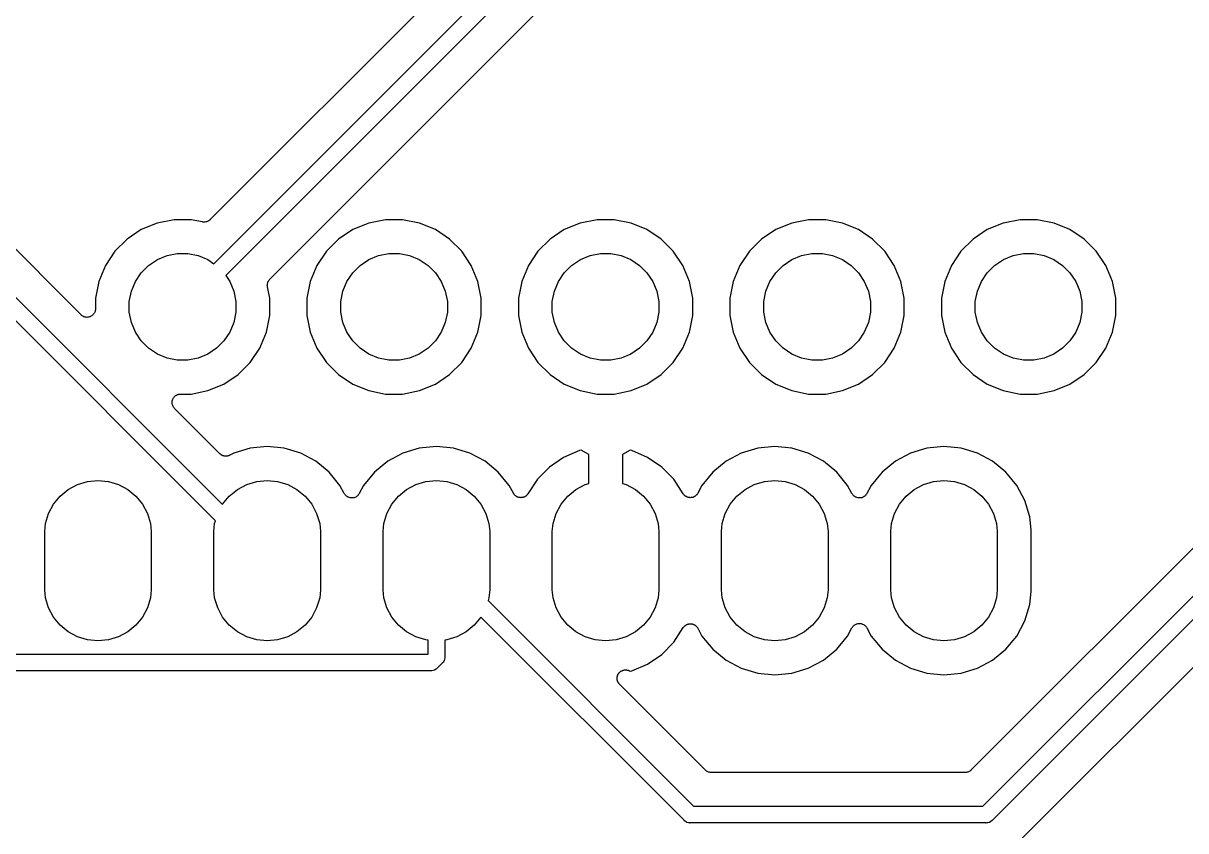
# Model space of a CAD drawing. Extents: x 20 to 116, y -135 to -20.
# Drawn here: x 81.12 to 98.57, y -103.94 to -91.82 of the extents above; entities that cross this region are included whole.
import ezdxf

# ---------------------------------------------------------------- set-up
doc = ezdxf.new("R2010")
doc.units = 0
doc.layers.add('BLACK', color=7, linetype='CONTINUOUS')

msp = doc.modelspace()

# ---------------------------------------------------------------- linework, layer by layer
at = {"layer": 'BLACK', "linetype": 'Continuous'}
for p, q in [((89.1948, -89.505), (83.9287, -94.7711)), ((83.9858, -95.4324), (89.74, -89.6782)), ((89.9491, -89.8227), (84.1626, -95.6092)), ((84.8239, -95.6663), (90.2862, -90.204)), ((106.34, -92.045), (95.355, -103.03)), ((95.5282, -103.575), (106.885, -92.2182)), ((107.094, -92.3627), (95.6727, -103.784)), ((81.9902, -96.2), (79.544, -93.7538)), ((79.1627, -94.091), (84.1161, -99.0443)), ((84.0093, -99.2911), (79.0182, -94.3)), ((82.8954, -94.9209), (82.6812, -95.064)), ((83.1335, -94.8223), (82.8954, -94.9209)), ((83.3862, -94.772), (83.1335, -94.8223)), ((83.6438, -94.772), (83.3862, -94.772)), ((83.8141, -94.8059), (83.6438, -94.772)), ((83.8259, -94.807), (83.8141, -94.8059)), ((83.8376, -94.8083), (83.8259, -94.807)), ((83.8382, -94.8083), (83.8376, -94.8083)), ((83.8388, -94.8083), (83.8382, -94.8083)), ((83.8505, -94.8072), (83.8388, -94.8083)), ((83.8622, -94.8061), (83.8505, -94.8072)), ((83.8628, -94.806), (83.8622, -94.8061)), ((83.8634, -94.8059), (83.8628, -94.806)), ((83.8747, -94.8025), (83.8634, -94.8059)), ((83.886, -94.7992), (83.8747, -94.8025)), ((83.8866, -94.7989), (83.886, -94.7992)), ((83.8872, -94.7988), (83.8866, -94.7989)), ((83.8976, -94.7932), (83.8872, -94.7988)), ((83.9081, -94.7878), (83.8976, -94.7932)), ((83.9085, -94.7874), (83.9081, -94.7878)), ((83.9091, -94.7872), (83.9085, -94.7874)), ((83.9182, -94.7797), (83.9091, -94.7872)), ((83.9274, -94.7724), (83.9182, -94.7797)), ((83.9283, -94.7715), (83.9274, -94.7724)), ((83.9287, -94.7711), (83.9283, -94.7715)), ((83.9283, -94.7715), (83.9283, -94.7715)), ((83.9283, -94.7715), (83.9283, -94.7715)), ((86.0704, -94.9209), (85.8562, -95.064)), ((86.3085, -94.8223), (86.0704, -94.9209)), ((86.5612, -94.772), (86.3085, -94.8223)), ((86.8188, -94.772), (86.5612, -94.772)), ((87.0715, -94.8223), (86.8188, -94.772)), ((87.3096, -94.9209), (87.0715, -94.8223)), ((87.5238, -95.064), (87.3096, -94.9209)), ((89.2454, -94.9209), (89.0312, -95.064)), ((89.4835, -94.8223), (89.2454, -94.9209)), ((89.7362, -94.772), (89.4835, -94.8223)), ((89.9938, -94.772), (89.7362, -94.772)), ((90.2465, -94.8223), (89.9938, -94.772)), ((90.4846, -94.9209), (90.2465, -94.8223)), ((90.6988, -95.064), (90.4846, -94.9209)), ((92.4204, -94.9209), (92.2062, -95.064)), ((92.6585, -94.8223), (92.4204, -94.9209)), ((92.9112, -94.772), (92.6585, -94.8223)), ((93.1688, -94.772), (92.9112, -94.772)), ((93.4215, -94.8223), (93.1688, -94.772)), ((93.6596, -94.9209), (93.4215, -94.8223)), ((93.8738, -95.064), (93.6596, -94.9209)), ((95.5954, -94.9209), (95.3812, -95.064)), ((95.8335, -94.8223), (95.5954, -94.9209)), ((96.0862, -94.772), (95.8335, -94.8223)), ((96.3438, -94.772), (96.0862, -94.772)), ((96.5965, -94.8223), (96.3438, -94.772)), ((96.8346, -94.9209), (96.5965, -94.8223)), ((97.0488, -95.064), (96.8346, -94.9209)), ((82.6812, -95.064), (82.499, -95.2462)), ((85.8562, -95.064), (85.674, -95.2462)), ((87.706, -95.2462), (87.5238, -95.064)), ((89.0312, -95.064), (88.849, -95.2462)), ((90.881, -95.2462), (90.6988, -95.064)), ((92.2062, -95.064), (92.024, -95.2462)), ((94.056, -95.2462), (93.8738, -95.064)), ((95.3812, -95.064), (95.199, -95.2462)), ((97.231, -95.2462), (97.0488, -95.064)), ((82.499, -95.2462), (82.3559, -95.4604)), ((83.2816, -95.3107), (83.4362, -95.28)), ((83.4362, -95.28), (83.5938, -95.28)), ((83.5938, -95.28), (83.7484, -95.3107)), ((85.674, -95.2462), (85.5309, -95.4604)), ((86.4566, -95.3107), (86.6112, -95.28)), ((86.6112, -95.28), (86.7688, -95.28)), ((86.7688, -95.28), (86.9234, -95.3107)), ((87.8491, -95.4604), (87.706, -95.2462)), ((88.849, -95.2462), (88.7059, -95.4604)), ((89.6316, -95.3107), (89.7862, -95.28)), ((89.7862, -95.28), (89.9438, -95.28)), ((89.9438, -95.28), (90.0984, -95.3107)), ((91.0241, -95.4604), (90.881, -95.2462)), ((92.024, -95.2462), (91.8809, -95.4604)), ((92.8066, -95.3107), (92.9612, -95.28)), ((92.9612, -95.28), (93.1188, -95.28)), ((93.1188, -95.28), (93.2734, -95.3107)), ((94.1991, -95.4604), (94.056, -95.2462)), ((95.199, -95.2462), (95.0559, -95.4604)), ((95.9816, -95.3107), (96.1362, -95.28)), ((96.1362, -95.28), (96.2938, -95.28)), ((96.2938, -95.28), (96.4484, -95.3107)), ((97.3741, -95.4604), (97.231, -95.2462)), ((83.005, -95.4586), (83.1361, -95.371)), ((83.1361, -95.371), (83.2816, -95.3107)), ((83.7484, -95.3107), (83.8939, -95.371)), ((83.8939, -95.371), (83.9858, -95.4324)), ((86.18, -95.4586), (86.3111, -95.371)), ((86.3111, -95.371), (86.4566, -95.3107)), ((86.9234, -95.3107), (87.0689, -95.371)), ((87.0689, -95.371), (87.2, -95.4586)), ((89.355, -95.4586), (89.4861, -95.371)), ((89.4861, -95.371), (89.6316, -95.3107)), ((90.0984, -95.3107), (90.2439, -95.371)), ((90.2439, -95.371), (90.375, -95.4586)), ((92.53, -95.4586), (92.6611, -95.371)), ((92.6611, -95.371), (92.8066, -95.3107)), ((93.2734, -95.3107), (93.4189, -95.371)), ((93.4189, -95.371), (93.55, -95.4586)), ((95.705, -95.4586), (95.8361, -95.371)), ((95.8361, -95.371), (95.9816, -95.3107)), ((96.4484, -95.3107), (96.5939, -95.371)), ((96.5939, -95.371), (96.725, -95.4586)), ((82.3559, -95.4604), (82.2573, -95.6985)), ((82.806, -95.7011), (82.8936, -95.57)), ((82.8936, -95.57), (83.005, -95.4586)), ((84.1626, -95.6092), (84.224, -95.7011)), ((85.5309, -95.4604), (85.4323, -95.6985)), ((85.981, -95.7011), (86.0686, -95.57)), ((86.0686, -95.57), (86.18, -95.4586)), ((87.2, -95.4586), (87.3114, -95.57)), ((87.3114, -95.57), (87.399, -95.7011)), ((87.9477, -95.6985), (87.8491, -95.4604)), ((88.7059, -95.4604), (88.6073, -95.6985)), ((89.156, -95.7011), (89.2436, -95.57)), ((89.2436, -95.57), (89.355, -95.4586)), ((90.375, -95.4586), (90.4864, -95.57)), ((90.4864, -95.57), (90.574, -95.7011)), ((91.1227, -95.6985), (91.0241, -95.4604)), ((91.8809, -95.4604), (91.7823, -95.6985)), ((92.331, -95.7011), (92.4186, -95.57)), ((92.4186, -95.57), (92.53, -95.4586)), ((93.55, -95.4586), (93.6614, -95.57)), ((93.6614, -95.57), (93.749, -95.7011)), ((94.2977, -95.6985), (94.1991, -95.4604)), ((95.0559, -95.4604), (94.9573, -95.6985)), ((95.506, -95.7011), (95.5936, -95.57)), ((95.5936, -95.57), (95.705, -95.4586)), ((96.725, -95.4586), (96.8364, -95.57)), ((96.8364, -95.57), (96.924, -95.7011)), ((97.4727, -95.6985), (97.3741, -95.4604)), ((82.2573, -95.6985), (82.207, -95.9512)), ((82.7457, -95.8466), (82.806, -95.7011)), ((84.224, -95.7011), (84.2843, -95.8466)), ((84.7867, -95.7545), (84.788, -95.7427)), ((84.7868, -95.7551), (84.7867, -95.7545)), ((84.7867, -95.7557), (84.7868, -95.7551)), ((84.7878, -95.7673), (84.7867, -95.7557)), ((84.7888, -95.7791), (84.7878, -95.7673)), ((84.788, -95.7427), (84.7892, -95.731)), ((84.789, -95.7803), (84.7888, -95.7791)), ((84.789, -95.7804), (84.789, -95.7803)), ((84.789, -95.7803), (84.789, -95.7803)), ((84.7891, -95.7809), (84.789, -95.7804)), ((84.823, -95.9512), (84.7891, -95.7809)), ((84.7892, -95.731), (84.7894, -95.7304)), ((84.7894, -95.7298), (84.793, -95.7186)), ((84.7894, -95.7304), (84.7894, -95.7298)), ((84.793, -95.7186), (84.7964, -95.7073)), ((84.7964, -95.7073), (84.7967, -95.7068)), ((84.7967, -95.7068), (84.7969, -95.7062)), ((84.7969, -95.7062), (84.8026, -95.6958)), ((84.8026, -95.6958), (84.8082, -95.6855)), ((84.8082, -95.6855), (84.8085, -95.685)), ((84.8085, -95.685), (84.8088, -95.6845)), ((84.8088, -95.6845), (84.8164, -95.6754)), ((84.8164, -95.6754), (84.8239, -95.6663)), ((85.4323, -95.6985), (85.382, -95.9512)), ((85.9207, -95.8466), (85.981, -95.7011)), ((87.399, -95.7011), (87.4593, -95.8466)), ((87.998, -95.9512), (87.9477, -95.6985)), ((88.6073, -95.6985), (88.557, -95.9512)), ((89.0957, -95.8466), (89.156, -95.7011)), ((90.574, -95.7011), (90.6343, -95.8466)), ((91.173, -95.9512), (91.1227, -95.6985)), ((91.7823, -95.6985), (91.732, -95.9512)), ((92.2707, -95.8466), (92.331, -95.7011)), ((93.749, -95.7011), (93.8093, -95.8466)), ((94.348, -95.9512), (94.2977, -95.6985)), ((94.9573, -95.6985), (94.907, -95.9512)), ((95.4457, -95.8466), (95.506, -95.7011)), ((96.924, -95.7011), (96.9843, -95.8466)), ((97.523, -95.9512), (97.4727, -95.6985)), ((82.207, -95.9512), (82.207, -96.1102)), ((82.715, -96.0012), (82.7457, -95.8466)), ((84.2843, -95.8466), (84.315, -96.0012)), ((84.823, -96.2088), (84.823, -95.9512)), ((85.382, -95.9512), (85.382, -96.2088)), ((85.89, -96.0012), (85.9207, -95.8466)), ((87.4593, -95.8466), (87.49, -96.0012)), ((87.998, -96.2088), (87.998, -95.9512)), ((88.557, -95.9512), (88.557, -96.2088)), ((89.065, -96.0012), (89.0957, -95.8466)), ((90.6343, -95.8466), (90.665, -96.0012)), ((91.173, -96.2088), (91.173, -95.9512)), ((91.732, -95.9512), (91.732, -96.2088)), ((92.24, -96.0012), (92.2707, -95.8466)), ((93.8093, -95.8466), (93.84, -96.0012)), ((94.348, -96.2088), (94.348, -95.9512)), ((94.907, -95.9512), (94.907, -96.2088)), ((95.415, -96.0012), (95.4457, -95.8466)), ((96.9843, -95.8466), (97.015, -96.0012)), ((97.523, -96.2088), (97.523, -95.9512)), ((82.2006, -96.148), (82.1969, -96.1598)), ((82.2042, -96.1366), (82.2006, -96.148)), ((82.2043, -96.1364), (82.2042, -96.1366)), ((82.2056, -96.124), (82.2043, -96.1362)), ((82.2043, -96.1362), (82.2043, -96.1364)), ((82.207, -96.112), (82.2056, -96.124)), ((82.207, -96.1102), (82.207, -96.1115)), ((82.207, -96.1115), (82.207, -96.1115)), ((82.207, -96.1115), (82.207, -96.1115)), ((82.207, -96.1115), (82.207, -96.112)), ((82.715, -96.1588), (82.715, -96.0012)), ((84.315, -96.0012), (84.315, -96.1588)), ((85.89, -96.1588), (85.89, -96.0012)), ((87.49, -96.0012), (87.49, -96.1588)), ((89.065, -96.1588), (89.065, -96.0012)), ((90.665, -96.0012), (90.665, -96.1588)), ((92.24, -96.1588), (92.24, -96.0012)), ((93.84, -96.0012), (93.84, -96.1588)), ((95.415, -96.1588), (95.415, -96.0012)), ((97.015, -96.0012), (97.015, -96.1588)), ((81.9996, -96.2077), (81.9902, -96.2)), ((82.009, -96.2155), (81.9996, -96.2077)), ((82.0092, -96.2156), (82.009, -96.2155)), ((82.0094, -96.2157), (82.0092, -96.2156)), ((82.02, -96.2214), (82.0094, -96.2157)), ((82.0308, -96.2273), (82.02, -96.2214)), ((82.031, -96.2273), (82.0308, -96.2273)), ((82.0312, -96.2274), (82.031, -96.2273)), ((82.0429, -96.231), (82.0312, -96.2274)), ((82.0545, -96.2346), (82.0429, -96.231)), ((82.0547, -96.2346), (82.0545, -96.2346)), ((82.0549, -96.2347), (82.0547, -96.2346)), ((82.0672, -96.2359), (82.0549, -96.2347)), ((82.0791, -96.2372), (82.0672, -96.2359)), ((82.0793, -96.2372), (82.0791, -96.2372)), ((82.0796, -96.2372), (82.0793, -96.2372)), ((82.0919, -96.236), (82.0796, -96.2372)), ((82.1038, -96.2349), (82.0919, -96.236)), ((82.104, -96.2349), (82.1038, -96.2349)), ((82.1042, -96.2349), (82.104, -96.2349)), ((82.1162, -96.2313), (82.1042, -96.2349)), ((82.1276, -96.228), (82.1162, -96.2313)), ((82.1278, -96.2279), (82.1276, -96.228)), ((82.128, -96.2278), (82.1278, -96.2279)), ((82.1389, -96.222), (82.128, -96.2278)), ((82.1495, -96.2165), (82.1389, -96.222)), ((82.1497, -96.2163), (82.1495, -96.2165)), ((82.1499, -96.2162), (82.1497, -96.2163)), ((82.1595, -96.2085), (82.1499, -96.2162)), ((82.1689, -96.2009), (82.1595, -96.2085)), ((82.169, -96.2008), (82.1689, -96.2009)), ((82.1692, -96.2006), (82.169, -96.2008)), ((82.1771, -96.1911), (82.1692, -96.2006)), ((82.1848, -96.182), (82.1771, -96.1911)), ((82.1849, -96.1818), (82.1848, -96.182)), ((82.185, -96.1816), (82.1849, -96.1818)), ((82.1909, -96.1709), (82.185, -96.1816)), ((82.1967, -96.1602), (82.1909, -96.1709)), ((82.1968, -96.16), (82.1967, -96.1602)), ((82.1969, -96.1598), (82.1968, -96.16)), ((82.7457, -96.3134), (82.715, -96.1588)), ((82.806, -96.4589), (82.7457, -96.3134)), ((84.2843, -96.3134), (84.224, -96.4589)), ((84.315, -96.1588), (84.2843, -96.3134)), ((84.7727, -96.4615), (84.823, -96.2088)), ((85.382, -96.2088), (85.4323, -96.4615)), ((85.9207, -96.3134), (85.89, -96.1588)), ((85.981, -96.4589), (85.9207, -96.3134)), ((87.4593, -96.3134), (87.399, -96.4589)), ((87.49, -96.1588), (87.4593, -96.3134)), ((87.9477, -96.4615), (87.998, -96.2088)), ((88.557, -96.2088), (88.6073, -96.4615)), ((89.0957, -96.3134), (89.065, -96.1588)), ((89.156, -96.4589), (89.0957, -96.3134)), ((90.6343, -96.3134), (90.574, -96.4589)), ((90.665, -96.1588), (90.6343, -96.3134)), ((91.1227, -96.4615), (91.173, -96.2088)), ((91.732, -96.2088), (91.7823, -96.4615)), ((92.2707, -96.3134), (92.24, -96.1588)), ((92.331, -96.4589), (92.2707, -96.3134)), ((93.8093, -96.3134), (93.749, -96.4589)), ((93.84, -96.1588), (93.8093, -96.3134)), ((94.2977, -96.4615), (94.348, -96.2088)), ((94.907, -96.2088), (94.9573, -96.4615)), ((95.4457, -96.3134), (95.415, -96.1588)), ((95.506, -96.4589), (95.4457, -96.3134)), ((96.9843, -96.3134), (96.924, -96.4589)), ((97.015, -96.1588), (96.9843, -96.3134)), ((97.4727, -96.4615), (97.523, -96.2088)), ((82.8936, -96.59), (82.806, -96.4589)), ((84.224, -96.4589), (84.1364, -96.59)), ((84.6741, -96.6996), (84.7727, -96.4615)), ((85.4323, -96.4615), (85.5309, -96.6996)), ((86.0686, -96.59), (85.981, -96.4589)), ((87.399, -96.4589), (87.3114, -96.59)), ((87.8491, -96.6996), (87.9477, -96.4615)), ((88.6073, -96.4615), (88.7059, -96.6996)), ((89.2436, -96.59), (89.156, -96.4589)), ((90.574, -96.4589), (90.4864, -96.59)), ((91.0241, -96.6996), (91.1227, -96.4615)), ((91.7823, -96.4615), (91.8809, -96.6996)), ((92.4186, -96.59), (92.331, -96.4589)), ((93.749, -96.4589), (93.6614, -96.59)), ((94.1991, -96.6996), (94.2977, -96.4615)), ((94.9573, -96.4615), (95.0559, -96.6996)), ((95.5936, -96.59), (95.506, -96.4589)), ((96.924, -96.4589), (96.8364, -96.59)), ((97.3741, -96.6996), (97.4727, -96.4615)), ((83.005, -96.7014), (82.8936, -96.59)), ((84.1364, -96.59), (84.025, -96.7014)), ((86.18, -96.7014), (86.0686, -96.59)), ((87.3114, -96.59), (87.2, -96.7014)), ((89.355, -96.7014), (89.2436, -96.59)), ((90.4864, -96.59), (90.375, -96.7014)), ((92.53, -96.7014), (92.4186, -96.59)), ((93.6614, -96.59), (93.55, -96.7014)), ((95.705, -96.7014), (95.5936, -96.59)), ((96.8364, -96.59), (96.725, -96.7014)), ((83.1361, -96.789), (83.005, -96.7014)), ((83.2816, -96.8493), (83.1361, -96.789)), ((83.4362, -96.88), (83.2816, -96.8493)), ((83.7484, -96.8493), (83.5938, -96.88)), ((83.8939, -96.789), (83.7484, -96.8493)), ((84.025, -96.7014), (83.8939, -96.789)), ((84.531, -96.9138), (84.6741, -96.6996)), ((85.5309, -96.6996), (85.674, -96.9138)), ((86.3111, -96.789), (86.18, -96.7014)), ((86.4566, -96.8493), (86.3111, -96.789)), ((86.6112, -96.88), (86.4566, -96.8493)), ((86.9234, -96.8493), (86.7688, -96.88)), ((87.0689, -96.789), (86.9234, -96.8493)), ((87.2, -96.7014), (87.0689, -96.789)), ((87.706, -96.9138), (87.8491, -96.6996)), ((88.7059, -96.6996), (88.849, -96.9138)), ((89.4861, -96.789), (89.355, -96.7014)), ((89.6316, -96.8493), (89.4861, -96.789)), ((89.7862, -96.88), (89.6316, -96.8493)), ((90.0984, -96.8493), (89.9438, -96.88)), ((90.2439, -96.789), (90.0984, -96.8493)), ((90.375, -96.7014), (90.2439, -96.789)), ((90.881, -96.9138), (91.0241, -96.6996)), ((91.8809, -96.6996), (92.024, -96.9138)), ((92.6611, -96.789), (92.53, -96.7014)), ((92.8066, -96.8493), (92.6611, -96.789)), ((92.9612, -96.88), (92.8066, -96.8493)), ((93.2734, -96.8493), (93.1188, -96.88)), ((93.4189, -96.789), (93.2734, -96.8493)), ((93.55, -96.7014), (93.4189, -96.789)), ((94.056, -96.9138), (94.1991, -96.6996)), ((95.0559, -96.6996), (95.199, -96.9138)), ((95.8361, -96.789), (95.705, -96.7014)), ((95.9816, -96.8493), (95.8361, -96.789)), ((96.1362, -96.88), (95.9816, -96.8493)), ((96.4484, -96.8493), (96.2938, -96.88)), ((96.5939, -96.789), (96.4484, -96.8493)), ((96.725, -96.7014), (96.5939, -96.789)), ((97.231, -96.9138), (97.3741, -96.6996)), ((83.5938, -96.88), (83.4362, -96.88)), ((84.3488, -97.096), (84.531, -96.9138)), ((85.674, -96.9138), (85.8562, -97.096)), ((86.7688, -96.88), (86.6112, -96.88)), ((87.5238, -97.096), (87.706, -96.9138)), ((88.849, -96.9138), (89.0312, -97.096)), ((89.9438, -96.88), (89.7862, -96.88)), ((90.6988, -97.096), (90.881, -96.9138)), ((92.024, -96.9138), (92.2062, -97.096)), ((93.1188, -96.88), (92.9612, -96.88)), ((93.8738, -97.096), (94.056, -96.9138)), ((95.199, -96.9138), (95.3812, -97.096)), ((96.2938, -96.88), (96.1362, -96.88)), ((97.0488, -97.096), (97.231, -96.9138)), ((84.1346, -97.2391), (84.3488, -97.096)), ((85.8562, -97.096), (86.0704, -97.2391)), ((87.3096, -97.2391), (87.5238, -97.096)), ((89.0312, -97.096), (89.2454, -97.2391)), ((90.4846, -97.2391), (90.6988, -97.096)), ((92.2062, -97.096), (92.4204, -97.2391)), ((93.6596, -97.2391), (93.8738, -97.096)), ((95.3812, -97.096), (95.5954, -97.2391)), ((96.8346, -97.2391), (97.0488, -97.096)), ((83.6438, -97.388), (83.8965, -97.3377)), ((83.8965, -97.3377), (84.1346, -97.2391)), ((86.0704, -97.2391), (86.3085, -97.3377)), ((86.3085, -97.3377), (86.5612, -97.388)), ((86.8188, -97.388), (87.0715, -97.3377)), ((87.0715, -97.3377), (87.3096, -97.2391)), ((89.2454, -97.2391), (89.4835, -97.3377)), ((89.4835, -97.3377), (89.7362, -97.388)), ((89.9938, -97.388), (90.2465, -97.3377)), ((90.2465, -97.3377), (90.4846, -97.2391)), ((92.4204, -97.2391), (92.6585, -97.3377)), ((92.6585, -97.3377), (92.9112, -97.388)), ((93.1688, -97.388), (93.4215, -97.3377)), ((93.4215, -97.3377), (93.6596, -97.2391)), ((95.5954, -97.2391), (95.8335, -97.3377)), ((95.8335, -97.3377), (96.0862, -97.388)), ((96.3438, -97.388), (96.5965, -97.3377)), ((96.5965, -97.3377), (96.8346, -97.2391)), ((83.3578, -97.5137), (83.3591, -97.5016)), ((83.3578, -97.5139), (83.3578, -97.5137)), ((83.3578, -97.5141), (83.3578, -97.5139)), ((83.3589, -97.526), (83.3578, -97.5141)), ((83.36, -97.5384), (83.3589, -97.526)), ((83.3591, -97.5016), (83.3604, -97.4895)), ((83.36, -97.5386), (83.36, -97.5384)), ((83.3601, -97.5388), (83.36, -97.5386)), ((83.3634, -97.5501), (83.3601, -97.5388)), ((83.3604, -97.4895), (83.3605, -97.4892)), ((83.3605, -97.489), (83.3641, -97.4774)), ((83.3605, -97.4892), (83.3605, -97.489)), ((83.3669, -97.5622), (83.3634, -97.5501)), ((83.3641, -97.4774), (83.3677, -97.4658)), ((83.3677, -97.4658), (83.3678, -97.4656)), ((83.3678, -97.4656), (83.3679, -97.4654)), ((83.3679, -97.4654), (83.3737, -97.4547)), ((83.3737, -97.4547), (83.3795, -97.444)), ((83.3795, -97.444), (83.3797, -97.4438)), ((83.3797, -97.4438), (83.3798, -97.4436)), ((83.3798, -97.4436), (83.3876, -97.4342)), ((83.3876, -97.4342), (83.3953, -97.4249)), ((83.3953, -97.4249), (83.3955, -97.4247)), ((83.3955, -97.4247), (83.3956, -97.4246)), ((83.3956, -97.4246), (83.4051, -97.4169)), ((83.4051, -97.4169), (83.4145, -97.4092)), ((83.4145, -97.4092), (83.4147, -97.4091)), ((83.4147, -97.4091), (83.4149, -97.409)), ((83.4149, -97.409), (83.4257, -97.4033)), ((83.4257, -97.4033), (83.4364, -97.3976)), ((83.4364, -97.3976), (83.4366, -97.3975)), ((83.4366, -97.3975), (83.4368, -97.3974)), ((83.4368, -97.3974), (83.4484, -97.394)), ((83.4484, -97.394), (83.4601, -97.3904)), ((83.4601, -97.3904), (83.4604, -97.3904)), ((83.4604, -97.3904), (83.4606, -97.3903)), ((83.4606, -97.3903), (83.4726, -97.3892)), ((83.4726, -97.3892), (83.4848, -97.388)), ((83.4848, -97.388), (83.6438, -97.388)), ((86.5612, -97.388), (86.8188, -97.388)), ((89.7362, -97.388), (89.9938, -97.388)), ((92.9112, -97.388), (93.1688, -97.388)), ((96.0862, -97.388), (96.3438, -97.388)), ((83.367, -97.5624), (83.3669, -97.5622)), ((83.367, -97.5626), (83.367, -97.5624)), ((83.3727, -97.5734), (83.367, -97.5626)), ((83.3783, -97.5842), (83.3727, -97.5734)), ((83.3784, -97.5843), (83.3783, -97.5842)), ((83.3785, -97.5845), (83.3784, -97.5843)), ((83.3862, -97.594), (83.3785, -97.5845)), ((83.3938, -97.6035), (83.3862, -97.594)), ((83.3941, -97.6038), (83.3938, -97.6035)), ((83.3941, -97.6039), (83.3941, -97.6038)), ((83.395, -97.6048), (83.3941, -97.6039)), ((83.3941, -97.6039), (83.3941, -97.6039)), ((84.0746, -98.2844), (83.395, -97.6048)), ((84.5286, -98.2009), (84.282, -98.2757)), ((84.785, -98.1757), (84.5286, -98.2009)), ((85.0414, -98.2009), (84.785, -98.1757)), ((85.288, -98.2757), (85.0414, -98.2009)), ((87.0686, -98.2009), (86.822, -98.2757)), ((87.325, -98.1757), (87.0686, -98.2009)), ((87.5814, -98.2009), (87.325, -98.1757)), ((87.828, -98.2757), (87.5814, -98.2009)), ((89.4716, -98.2373), (89.2346, -98.3382)), ((89.4961, -98.2321), (89.4716, -98.2373)), ((89.611, -98.2952), (89.4961, -98.2321)), ((90.2339, -98.2321), (90.119, -98.2952)), ((90.2584, -98.2373), (90.2339, -98.2321)), ((90.4954, -98.3382), (90.2584, -98.2373)), ((92.1486, -98.2009), (91.902, -98.2757)), ((92.405, -98.1757), (92.1486, -98.2009)), ((92.6614, -98.2009), (92.405, -98.1757)), ((92.908, -98.2757), (92.6614, -98.2009)), ((94.6886, -98.2009), (94.442, -98.2757)), ((94.945, -98.1757), (94.6886, -98.2009)), ((95.2014, -98.2009), (94.945, -98.1757)), ((95.448, -98.2757), (95.2014, -98.2009)), ((84.079, -98.288), (84.0746, -98.2844)), ((84.083, -98.2921), (84.079, -98.288)), ((84.0885, -98.2959), (84.083, -98.2921)), ((84.0937, -98.3001), (84.0885, -98.2959)), ((84.0988, -98.3028), (84.0937, -98.3001)), ((84.1035, -98.306), (84.0988, -98.3028)), ((84.1097, -98.3087), (84.1035, -98.306)), ((84.1156, -98.3118), (84.1097, -98.3087)), ((84.121, -98.3135), (84.1156, -98.3118)), ((84.1263, -98.3157), (84.121, -98.3135)), ((84.1329, -98.3171), (84.1263, -98.3157)), ((84.1393, -98.3191), (84.1329, -98.3171)), ((84.1449, -98.3197), (84.1393, -98.3191)), ((84.1505, -98.3208), (84.1449, -98.3197)), ((84.1573, -98.3209), (84.1505, -98.3208)), ((84.164, -98.3216), (84.1573, -98.3209)), ((84.1696, -98.3211), (84.164, -98.3216)), ((84.1753, -98.3211), (84.1696, -98.3211)), ((84.1819, -98.3199), (84.1753, -98.3211)), ((84.1886, -98.3193), (84.1819, -98.3199)), ((84.1941, -98.3176), (84.1886, -98.3193)), ((84.1997, -98.3166), (84.1941, -98.3176)), ((84.2059, -98.3141), (84.1997, -98.3166)), ((84.2124, -98.3122), (84.2059, -98.3141)), ((84.2174, -98.3095), (84.2124, -98.3122)), ((84.2227, -98.3074), (84.2174, -98.3095)), ((84.2243, -98.3066), (84.2227, -98.3074)), ((84.282, -98.2757), (84.2243, -98.3066)), ((85.5152, -98.3972), (85.288, -98.2757)), ((85.7144, -98.5606), (85.5152, -98.3972)), ((86.5948, -98.3972), (86.3956, -98.5606)), ((86.822, -98.2757), (86.5948, -98.3972)), ((88.0552, -98.3972), (87.828, -98.2757)), ((88.2544, -98.5606), (88.0552, -98.3972)), ((89.2346, -98.3382), (89.022, -98.4833)), ((89.611, -98.7311), (89.611, -98.2952)), ((90.119, -98.2952), (90.119, -98.7311)), ((90.708, -98.4833), (90.4954, -98.3382)), ((91.6748, -98.3972), (91.4756, -98.5606)), ((91.902, -98.2757), (91.6748, -98.3972)), ((93.1352, -98.3972), (92.908, -98.2757)), ((93.3344, -98.5606), (93.1352, -98.3972)), ((94.2148, -98.3972), (94.0156, -98.5606)), ((94.442, -98.2757), (94.2148, -98.3972)), ((95.6752, -98.3972), (95.448, -98.2757)), ((95.8744, -98.5606), (95.6752, -98.3972)), ((85.8778, -98.7598), (85.7144, -98.5606)), ((86.3956, -98.5606), (86.2322, -98.7598)), ((88.4178, -98.7598), (88.2544, -98.5606)), ((89.022, -98.4833), (88.8418, -98.6671)), ((90.8882, -98.6671), (90.708, -98.4833)), ((91.4756, -98.5606), (91.3122, -98.7598)), ((93.4978, -98.7598), (93.3344, -98.5606)), ((94.0156, -98.5606), (93.8522, -98.7598)), ((96.0378, -98.7598), (95.8744, -98.5606)), ((81.7984, -98.8216), (81.9374, -98.7473)), ((81.9374, -98.7473), (82.0882, -98.7016)), ((82.0882, -98.7016), (82.245, -98.6861)), ((82.245, -98.6861), (82.4018, -98.7016)), ((82.4018, -98.7016), (82.5526, -98.7473)), ((82.5526, -98.7473), (82.6916, -98.8216)), ((84.3384, -98.8216), (84.4774, -98.7473)), ((84.4774, -98.7473), (84.6282, -98.7016)), ((84.6282, -98.7016), (84.785, -98.6861)), ((84.785, -98.6861), (84.9418, -98.7016)), ((84.9418, -98.7016), (85.0926, -98.7473)), ((85.0926, -98.7473), (85.2316, -98.8216)), ((85.943, -98.8817), (85.8778, -98.7598)), ((86.2322, -98.7598), (86.167, -98.8817)), ((86.8784, -98.8216), (87.0174, -98.7473)), ((87.0174, -98.7473), (87.1682, -98.7016)), ((87.1682, -98.7016), (87.325, -98.6861)), ((87.325, -98.6861), (87.4818, -98.7016)), ((87.4818, -98.7016), (87.6326, -98.7473)), ((87.6326, -98.7473), (87.7716, -98.8216)), ((88.4803, -98.8766), (88.4178, -98.7598)), ((88.8418, -98.6671), (88.6986, -98.8862)), ((89.4184, -98.8216), (89.5574, -98.7473)), ((89.5574, -98.7473), (89.611, -98.7311)), ((90.119, -98.7311), (90.1726, -98.7473)), ((90.1726, -98.7473), (90.3116, -98.8216)), ((91.0314, -98.8862), (90.8882, -98.6671)), ((91.3122, -98.7598), (91.2497, -98.8766)), ((91.9584, -98.8216), (92.0974, -98.7473)), ((92.0974, -98.7473), (92.2482, -98.7016)), ((92.2482, -98.7016), (92.405, -98.6861)), ((92.405, -98.6861), (92.5618, -98.7016)), ((92.5618, -98.7016), (92.7126, -98.7473)), ((92.7126, -98.7473), (92.8516, -98.8216)), ((93.563, -98.8817), (93.4978, -98.7598)), ((93.8522, -98.7598), (93.787, -98.8817)), ((94.4984, -98.8216), (94.6374, -98.7473)), ((94.6374, -98.7473), (94.7882, -98.7016)), ((94.7882, -98.7016), (94.945, -98.6861)), ((94.945, -98.6861), (95.1018, -98.7016)), ((95.1018, -98.7016), (95.2526, -98.7473)), ((95.2526, -98.7473), (95.3916, -98.8216)), ((96.1593, -98.987), (96.0378, -98.7598)), ((81.5766, -99.0434), (81.6766, -98.9216)), ((81.6766, -98.9216), (81.7984, -98.8216)), ((82.6916, -98.8216), (82.8134, -98.9216)), ((82.8134, -98.9216), (82.9134, -99.0434)), ((84.1166, -99.0434), (84.2166, -98.9216)), ((84.2166, -98.9216), (84.3384, -98.8216)), ((85.2316, -98.8216), (85.3534, -98.9216)), ((85.3534, -98.9216), (85.4534, -99.0434)), ((85.9497, -98.8918), (85.943, -98.8817)), ((85.9564, -98.9019), (85.9497, -98.8918)), ((85.9566, -98.9021), (85.9564, -98.9019)), ((85.9568, -98.9023), (85.9566, -98.9021)), ((85.9653, -98.911), (85.9568, -98.9023)), ((85.9738, -98.9195), (85.9653, -98.911)), ((85.9741, -98.9197), (85.9738, -98.9195)), ((85.9743, -98.9199), (85.9741, -98.9197)), ((85.9844, -98.9267), (85.9743, -98.9199)), ((85.9944, -98.9334), (85.9844, -98.9267)), ((85.9946, -98.9335), (85.9944, -98.9334)), ((85.9948, -98.9337), (85.9946, -98.9335)), ((86.0061, -98.9384), (85.9948, -98.9337)), ((86.0172, -98.9431), (86.0061, -98.9384)), ((86.0174, -98.9432), (86.0172, -98.9431)), ((86.0177, -98.9433), (86.0174, -98.9432)), ((86.0297, -98.9457), (86.0177, -98.9433)), ((86.0414, -98.9481), (86.0297, -98.9457)), ((86.0788, -98.946), (86.0668, -98.9483)), ((86.0906, -98.9438), (86.0788, -98.946)), ((86.0908, -98.9437), (86.0906, -98.9438)), ((86.0911, -98.9436), (86.0908, -98.9437)), ((86.1025, -98.939), (86.0911, -98.9436)), ((86.1136, -98.9345), (86.1025, -98.939)), ((86.1138, -98.9344), (86.1136, -98.9345)), ((86.1141, -98.9343), (86.1138, -98.9344)), ((86.1242, -98.9276), (86.1141, -98.9343)), ((86.1344, -98.921), (86.1242, -98.9276)), ((86.1346, -98.9208), (86.1344, -98.921)), ((86.1348, -98.9207), (86.1346, -98.9208)), ((86.1434, -98.9122), (86.1348, -98.9207)), ((86.1521, -98.9037), (86.1434, -98.9122)), ((86.1523, -98.9035), (86.1521, -98.9037)), ((86.1525, -98.9033), (86.1523, -98.9035)), ((86.1593, -98.8932), (86.1525, -98.9033)), ((86.1662, -98.8833), (86.1593, -98.8932)), ((86.1664, -98.8828), (86.1662, -98.8833)), ((86.167, -98.8817), (86.1664, -98.8828)), ((86.1664, -98.8828), (86.1664, -98.8828)), ((86.1664, -98.8828), (86.1664, -98.8828)), ((86.6566, -99.0434), (86.7566, -98.9216)), ((86.7566, -98.9216), (86.8784, -98.8216)), ((87.7716, -98.8216), (87.8934, -98.9216)), ((87.8934, -98.9216), (87.9934, -99.0434)), ((88.4839, -98.882), (88.4803, -98.8766)), ((88.487, -98.8878), (88.4839, -98.882)), ((88.4908, -98.8923), (88.487, -98.8878)), ((88.494, -98.8972), (88.4908, -98.8923)), ((88.4986, -98.9019), (88.494, -98.8972)), ((88.5028, -98.9069), (88.4986, -98.9019)), ((88.5074, -98.9106), (88.5028, -98.9069)), ((88.5115, -98.9148), (88.5074, -98.9106)), ((88.517, -98.9184), (88.5115, -98.9148)), ((88.522, -98.9225), (88.517, -98.9184)), ((88.5272, -98.9253), (88.522, -98.9225)), ((88.5321, -98.9286), (88.5272, -98.9253)), ((88.5381, -98.9311), (88.5321, -98.9286)), ((88.5439, -98.9342), (88.5381, -98.9311)), ((88.5495, -98.9359), (88.5439, -98.9342)), ((88.555, -98.9381), (88.5495, -98.9359)), ((88.5614, -98.9394), (88.555, -98.9381)), ((88.5676, -98.9413), (88.5614, -98.9394)), ((88.5735, -98.9419), (88.5676, -98.9413)), ((88.5793, -98.9431), (88.5735, -98.9419)), ((88.5858, -98.9431), (88.5793, -98.9431)), ((88.5923, -98.9437), (88.5858, -98.9431)), ((88.5982, -98.9432), (88.5923, -98.9437)), ((88.6041, -98.9432), (88.5982, -98.9432)), ((88.6105, -98.942), (88.6041, -98.9432)), ((88.617, -98.9413), (88.6105, -98.942)), ((88.6226, -98.9396), (88.617, -98.9413)), ((88.6284, -98.9385), (88.6226, -98.9396)), ((88.6344, -98.936), (88.6284, -98.9385)), ((88.6407, -98.9341), (88.6344, -98.936)), ((88.6459, -98.9314), (88.6407, -98.9341)), ((88.6513, -98.9292), (88.6459, -98.9314)), ((88.6568, -98.9256), (88.6513, -98.9292)), ((88.6626, -98.9225), (88.6568, -98.9256)), ((88.6671, -98.9188), (88.6626, -98.9225)), ((88.6721, -98.9155), (88.6671, -98.9188)), ((88.6767, -98.911), (88.6721, -98.9155)), ((88.6818, -98.9068), (88.6767, -98.911)), ((88.6855, -98.9023), (88.6818, -98.9068)), ((88.6897, -98.8982), (88.6855, -98.9023)), ((88.6934, -98.8928), (88.6897, -98.8982)), ((88.6976, -98.8877), (88.6934, -98.8928)), ((88.6986, -98.8862), (88.6976, -98.8877)), ((89.1966, -99.0434), (89.2966, -98.9216)), ((89.2966, -98.9216), (89.4184, -98.8216)), ((90.3116, -98.8216), (90.4334, -98.9216)), ((90.4334, -98.9216), (90.5334, -99.0434)), ((91.0355, -98.8913), (91.0314, -98.8862)), ((91.0391, -98.8968), (91.0355, -98.8913)), ((91.0433, -98.901), (91.0391, -98.8968)), ((91.047, -98.9056), (91.0433, -98.901)), ((91.052, -98.9098), (91.047, -98.9056)), ((91.0566, -98.9144), (91.052, -98.9098)), ((91.0614, -98.9177), (91.0566, -98.9144)), ((91.066, -98.9215), (91.0614, -98.9177)), ((91.0717, -98.9247), (91.066, -98.9215)), ((91.0771, -98.9283), (91.0717, -98.9247)), ((91.0825, -98.9306), (91.0771, -98.9283)), ((91.0877, -98.9335), (91.0825, -98.9306)), ((91.0939, -98.9354), (91.0877, -98.9335)), ((91.0999, -98.938), (91.0939, -98.9354)), ((91.1057, -98.9392), (91.0999, -98.938)), ((91.1113, -98.941), (91.1057, -98.9392)), ((91.1178, -98.9417), (91.1113, -98.941)), ((91.1242, -98.943), (91.1178, -98.9417)), ((91.1301, -98.9431), (91.1242, -98.943)), ((91.1359, -98.9437), (91.1301, -98.9431)), ((91.1424, -98.9432), (91.1359, -98.9437)), ((91.149, -98.9432), (91.1424, -98.9432)), ((91.1548, -98.9422), (91.149, -98.9432)), ((91.1606, -98.9417), (91.1548, -98.9422)), ((91.1669, -98.9399), (91.1606, -98.9417)), ((91.1733, -98.9387), (91.1669, -98.9399)), ((91.1788, -98.9365), (91.1733, -98.9387)), ((91.1845, -98.9348), (91.1788, -98.9365)), ((91.1903, -98.9318), (91.1845, -98.9348)), ((91.1963, -98.9294), (91.1903, -98.9318)), ((91.2013, -98.9262), (91.1963, -98.9294)), ((91.2065, -98.9235), (91.2013, -98.9262)), ((91.2116, -98.9195), (91.2065, -98.9235)), ((91.2171, -98.9159), (91.2116, -98.9195)), ((91.2213, -98.9118), (91.2171, -98.9159)), ((91.2259, -98.9081), (91.2213, -98.9118)), ((91.2302, -98.9032), (91.2259, -98.9081)), ((91.2348, -98.8986), (91.2302, -98.9032)), ((91.2382, -98.8937), (91.2348, -98.8986)), ((91.242, -98.8893), (91.2382, -98.8937)), ((91.2452, -98.8836), (91.242, -98.8893)), ((91.2489, -98.8782), (91.2452, -98.8836)), ((91.2497, -98.8766), (91.2489, -98.8782)), ((91.7366, -99.0434), (91.8366, -98.9216)), ((91.8366, -98.9216), (91.9584, -98.8216)), ((92.8516, -98.8216), (92.9734, -98.9216)), ((92.9734, -98.9216), (93.0734, -99.0434)), ((93.5697, -98.8918), (93.563, -98.8817)), ((93.5764, -98.9019), (93.5697, -98.8918)), ((93.5766, -98.9021), (93.5764, -98.9019)), ((93.5768, -98.9023), (93.5766, -98.9021)), ((93.5853, -98.911), (93.5768, -98.9023)), ((93.5938, -98.9195), (93.5853, -98.911)), ((93.5941, -98.9197), (93.5938, -98.9195)), ((93.5943, -98.9199), (93.5941, -98.9197)), ((93.6044, -98.9267), (93.5943, -98.9199)), ((93.6144, -98.9334), (93.6044, -98.9267)), ((93.6146, -98.9335), (93.6144, -98.9334)), ((93.6148, -98.9337), (93.6146, -98.9335)), ((93.6261, -98.9384), (93.6148, -98.9337)), ((93.6372, -98.9431), (93.6261, -98.9384)), ((93.6375, -98.9432), (93.6372, -98.9431)), ((93.6377, -98.9433), (93.6375, -98.9432)), ((93.6497, -98.9457), (93.6377, -98.9433)), ((93.6615, -98.9481), (93.6497, -98.9457)), ((93.6988, -98.946), (93.6868, -98.9483)), ((93.7106, -98.9438), (93.6988, -98.946)), ((93.7108, -98.9437), (93.7106, -98.9438)), ((93.7111, -98.9436), (93.7108, -98.9437)), ((93.7225, -98.939), (93.7111, -98.9436)), ((93.7336, -98.9345), (93.7225, -98.939)), ((93.7338, -98.9344), (93.7336, -98.9345)), ((93.7341, -98.9343), (93.7338, -98.9344)), ((93.7442, -98.9276), (93.7341, -98.9343)), ((93.7544, -98.921), (93.7442, -98.9276)), ((93.7546, -98.9208), (93.7544, -98.921)), ((93.7548, -98.9207), (93.7546, -98.9208)), ((93.7634, -98.9122), (93.7548, -98.9207)), ((93.7721, -98.9037), (93.7634, -98.9122)), ((93.7723, -98.9035), (93.7721, -98.9037)), ((93.7725, -98.9033), (93.7723, -98.9035)), ((93.7793, -98.8932), (93.7725, -98.9033)), ((93.7862, -98.8833), (93.7793, -98.8932)), ((93.7864, -98.8828), (93.7862, -98.8833)), ((93.787, -98.8817), (93.7864, -98.8828)), ((93.7864, -98.8828), (93.7864, -98.8828)), ((93.7864, -98.8828), (93.7864, -98.8828)), ((94.2766, -99.0434), (94.3766, -98.9216)), ((94.3766, -98.9216), (94.4984, -98.8216)), ((95.3916, -98.8216), (95.5134, -98.9216)), ((95.5134, -98.9216), (95.6134, -99.0434)), ((81.5023, -99.1824), (81.5766, -99.0434)), ((82.9134, -99.0434), (82.9877, -99.1824)), ((84.1161, -99.0443), (84.1166, -99.0434)), ((85.4534, -99.0434), (85.5277, -99.1824)), ((86.0417, -98.9481), (86.0414, -98.9481)), ((86.042, -98.9482), (86.0417, -98.9481)), ((86.0542, -98.9482), (86.042, -98.9482)), ((86.0662, -98.9484), (86.0542, -98.9482)), ((86.0665, -98.9483), (86.0662, -98.9484)), ((86.0668, -98.9483), (86.0665, -98.9483)), ((86.5823, -99.1824), (86.6566, -99.0434)), ((87.9934, -99.0434), (88.0677, -99.1824)), ((89.1223, -99.1824), (89.1966, -99.0434)), ((90.5334, -99.0434), (90.6077, -99.1824)), ((91.6623, -99.1824), (91.7366, -99.0434)), ((93.0734, -99.0434), (93.1477, -99.1824)), ((93.6617, -98.9481), (93.6615, -98.9481)), ((93.662, -98.9482), (93.6617, -98.9481)), ((93.6742, -98.9482), (93.662, -98.9482)), ((93.6862, -98.9484), (93.6742, -98.9482)), ((93.6865, -98.9483), (93.6862, -98.9484)), ((93.6868, -98.9483), (93.6865, -98.9483)), ((94.2023, -99.1824), (94.2766, -99.0434)), ((95.6134, -99.0434), (95.6877, -99.1824)), ((96.2341, -99.2336), (96.1593, -98.987)), ((81.4566, -99.3332), (81.5023, -99.1824)), ((82.9877, -99.1824), (83.0334, -99.3332)), ((83.9966, -99.3332), (84.0093, -99.2911)), ((85.5277, -99.1824), (85.5734, -99.3332)), ((86.5366, -99.3332), (86.5823, -99.1824)), ((88.0677, -99.1824), (88.1134, -99.3332)), ((89.0766, -99.3332), (89.1223, -99.1824)), ((90.6077, -99.1824), (90.6534, -99.3332)), ((91.6166, -99.3332), (91.6623, -99.1824)), ((93.1477, -99.1824), (93.1934, -99.3332)), ((94.1566, -99.3332), (94.2023, -99.1824)), ((95.6877, -99.1824), (95.7334, -99.3332)), ((96.253, -99.4257), (96.2341, -99.2336)), ((81.445, -99.4507), (81.4566, -99.3332)), ((81.445, -100.329), (81.445, -99.4507)), ((83.0334, -99.3332), (83.045, -99.4507)), ((83.045, -99.4507), (83.045, -100.329)), ((83.985, -99.4507), (83.9966, -99.3332)), ((83.985, -100.329), (83.985, -99.4507)), ((85.5734, -99.3332), (85.585, -99.4507)), ((85.585, -99.4507), (85.585, -100.329)), ((86.525, -99.4507), (86.5366, -99.3332)), ((86.525, -100.329), (86.525, -99.4507)), ((88.1134, -99.3332), (88.125, -99.4507)), ((88.125, -99.4507), (88.125, -100.329)), ((89.065, -99.4507), (89.0766, -99.3332)), ((89.065, -100.329), (89.065, -99.4507)), ((90.6534, -99.3332), (90.665, -99.4507)), ((90.665, -99.4507), (90.665, -100.329)), ((91.605, -99.4507), (91.6166, -99.3332)), ((91.605, -100.329), (91.605, -99.4507)), ((93.1934, -99.3332), (93.205, -99.4507)), ((93.205, -99.4507), (93.205, -100.329)), ((94.145, -99.4507), (94.1566, -99.3332)), ((94.145, -100.329), (94.145, -99.4507)), ((95.7334, -99.3332), (95.745, -99.4507)), ((95.745, -99.4507), (95.745, -100.329)), ((96.253, -100.354), (96.253, -99.4257)), ((81.4566, -100.447), (81.445, -100.329)), ((83.045, -100.329), (83.0334, -100.447)), ((83.9966, -100.447), (83.985, -100.329)), ((85.585, -100.329), (85.5734, -100.447)), ((86.5366, -100.447), (86.525, -100.329)), ((88.125, -100.329), (88.1134, -100.447)), ((89.0766, -100.447), (89.065, -100.329)), ((90.665, -100.329), (90.6534, -100.447)), ((91.6166, -100.447), (91.605, -100.329)), ((93.205, -100.329), (93.1934, -100.447)), ((94.1566, -100.447), (94.145, -100.329)), ((95.745, -100.329), (95.7334, -100.447)), ((81.5023, -100.598), (81.4566, -100.447)), ((83.0334, -100.447), (82.9877, -100.598)), ((84.0423, -100.598), (83.9966, -100.447)), ((85.5734, -100.447), (85.5277, -100.598)), ((86.5823, -100.598), (86.5366, -100.447)), ((88.1134, -100.447), (88.1007, -100.489)), ((88.1007, -100.489), (91.1868, -103.575)), ((89.1223, -100.598), (89.0766, -100.447)), ((90.6534, -100.447), (90.6077, -100.598)), ((91.6623, -100.598), (91.6166, -100.447)), ((93.1934, -100.447), (93.1477, -100.598)), ((94.2023, -100.598), (94.1566, -100.447)), ((95.7334, -100.447), (95.6877, -100.598)), ((96.2341, -100.546), (96.253, -100.354)), ((81.5766, -100.737), (81.5023, -100.598)), ((82.9877, -100.598), (82.9134, -100.737)), ((84.1166, -100.737), (84.0423, -100.598)), ((85.5277, -100.598), (85.4534, -100.737)), ((86.6566, -100.737), (86.5823, -100.598)), ((89.1966, -100.737), (89.1223, -100.598)), ((90.6077, -100.598), (90.5334, -100.737)), ((91.7366, -100.737), (91.6623, -100.598)), ((93.1477, -100.598), (93.0734, -100.737)), ((94.2766, -100.737), (94.2023, -100.598)), ((95.6877, -100.598), (95.6134, -100.737)), ((96.1593, -100.793), (96.2341, -100.546)), ((81.6766, -100.858), (81.5766, -100.737)), ((81.7984, -100.958), (81.6766, -100.858)), ((82.8134, -100.858), (82.6916, -100.958)), ((82.9134, -100.737), (82.8134, -100.858)), ((84.2166, -100.858), (84.1166, -100.737)), ((84.3384, -100.958), (84.2166, -100.858)), ((85.3534, -100.858), (85.2316, -100.958)), ((85.4534, -100.737), (85.3534, -100.858)), ((86.7566, -100.858), (86.6566, -100.737)), ((86.8784, -100.958), (86.7566, -100.858)), ((87.8934, -100.858), (87.7716, -100.958)), ((87.9934, -100.737), (87.8934, -100.858)), ((87.9939, -100.736), (87.9934, -100.737)), ((91.0423, -103.784), (87.9939, -100.736)), ((89.2966, -100.858), (89.1966, -100.737)), ((89.4184, -100.958), (89.2966, -100.858)), ((90.4334, -100.858), (90.3116, -100.958)), ((90.5334, -100.737), (90.4334, -100.858)), ((91.0533, -100.869), (91.0579, -100.864)), ((91.0579, -100.864), (91.0629, -100.861)), ((91.0629, -100.861), (91.0674, -100.857)), ((91.0674, -100.857), (91.0732, -100.854)), ((91.0732, -100.854), (91.0787, -100.851)), ((91.0787, -100.851), (91.0841, -100.849)), ((91.0841, -100.849), (91.0893, -100.846)), ((91.0893, -100.846), (91.0956, -100.844)), ((91.0956, -100.844), (91.1016, -100.842)), ((91.1016, -100.842), (91.1074, -100.84)), ((91.1074, -100.84), (91.113, -100.839)), ((91.113, -100.839), (91.1195, -100.838)), ((91.1195, -100.838), (91.1259, -100.837)), ((91.1259, -100.837), (91.1318, -100.837)), ((91.1318, -100.837), (91.1377, -100.836)), ((91.1377, -100.836), (91.1442, -100.837)), ((91.1442, -100.837), (91.1507, -100.837)), ((91.1507, -100.837), (91.1565, -100.838)), ((91.1565, -100.838), (91.1624, -100.839)), ((91.1624, -100.839), (91.1686, -100.841)), ((91.1686, -100.841), (91.175, -100.842)), ((91.175, -100.842), (91.1805, -100.844)), ((91.1805, -100.844), (91.1861, -100.846)), ((91.1861, -100.846), (91.1919, -100.849)), ((91.1919, -100.849), (91.1979, -100.851)), ((91.1979, -100.851), (91.2028, -100.855)), ((91.2028, -100.855), (91.208, -100.857)), ((91.208, -100.857), (91.2131, -100.862)), ((91.2131, -100.862), (91.2185, -100.865)), ((91.2185, -100.865), (91.2226, -100.869)), ((91.8366, -100.858), (91.7366, -100.737)), ((91.9584, -100.958), (91.8366, -100.858)), ((92.9734, -100.858), (92.8516, -100.958)), ((93.0734, -100.737), (92.9734, -100.858)), ((93.5866, -100.868), (93.5952, -100.859)), ((93.5952, -100.859), (93.5954, -100.859)), ((93.5954, -100.859), (93.5956, -100.859)), ((93.5956, -100.859), (93.6058, -100.852)), ((93.6058, -100.852), (93.6159, -100.846)), ((93.6159, -100.846), (93.6162, -100.846)), ((93.6162, -100.846), (93.6164, -100.845)), ((93.6164, -100.845), (93.6277, -100.841)), ((93.6277, -100.841), (93.6389, -100.836)), ((93.6389, -100.836), (93.6391, -100.836)), ((93.6391, -100.836), (93.6394, -100.836)), ((93.6394, -100.836), (93.6514, -100.834)), ((93.6514, -100.834), (93.6632, -100.832)), ((93.6632, -100.832), (93.6635, -100.832)), ((93.6635, -100.832), (93.6638, -100.832)), ((93.6638, -100.832), (93.676, -100.832)), ((93.676, -100.832), (93.688, -100.832)), ((93.688, -100.832), (93.6883, -100.832)), ((93.6883, -100.832), (93.6886, -100.832)), ((93.6886, -100.832), (93.7004, -100.834)), ((93.7004, -100.834), (93.7123, -100.837)), ((93.7123, -100.837), (93.7125, -100.837)), ((93.7125, -100.837), (93.7128, -100.837)), ((93.7128, -100.837), (93.7241, -100.842)), ((93.7241, -100.842), (93.7352, -100.846)), ((93.7352, -100.846), (93.7354, -100.846)), ((93.7354, -100.846), (93.7356, -100.847)), ((93.7356, -100.847), (93.7458, -100.853)), ((93.7458, -100.853), (93.7557, -100.86)), ((93.7557, -100.86), (93.7559, -100.86)), ((93.7559, -100.86), (93.7562, -100.86)), ((93.7562, -100.86), (93.7648, -100.869)), ((94.3766, -100.858), (94.2766, -100.737)), ((94.4984, -100.958), (94.3766, -100.858)), ((95.5134, -100.858), (95.3916, -100.958)), ((95.6134, -100.737), (95.5134, -100.858)), ((96.0378, -101.02), (96.1593, -100.793)), ((81.9374, -101.033), (81.7984, -100.958)), ((82.0882, -101.078), (81.9374, -101.033)), ((82.5526, -101.033), (82.4018, -101.078)), ((82.6916, -100.958), (82.5526, -101.033)), ((84.4774, -101.033), (84.3384, -100.958)), ((84.6282, -101.078), (84.4774, -101.033)), ((85.0926, -101.033), (84.9418, -101.078)), ((85.2316, -100.958), (85.0926, -101.033)), ((87.0174, -101.033), (86.8784, -100.958)), ((87.1682, -101.078), (87.0174, -101.033)), ((87.6326, -101.033), (87.4818, -101.078)), ((87.7716, -100.958), (87.6326, -101.033)), ((89.5574, -101.033), (89.4184, -100.958)), ((89.7082, -101.078), (89.5574, -101.033)), ((90.1726, -101.033), (90.0218, -101.078)), ((90.3116, -100.958), (90.1726, -101.033)), ((90.8882, -101.113), (91.0314, -100.894)), ((91.0314, -100.894), (91.0324, -100.892)), ((91.0324, -100.892), (91.0366, -100.887)), ((91.0366, -100.887), (91.0403, -100.882)), ((91.0403, -100.882), (91.0445, -100.878)), ((91.0445, -100.878), (91.0482, -100.873)), ((91.0482, -100.873), (91.0533, -100.869)), ((91.2226, -100.869), (91.2272, -100.873)), ((91.2272, -100.873), (91.2314, -100.878)), ((91.2314, -100.878), (91.236, -100.883)), ((91.236, -100.883), (91.2392, -100.888)), ((91.2392, -100.888), (91.243, -100.892)), ((91.243, -100.892), (91.2461, -100.898)), ((91.2461, -100.898), (91.2497, -100.903)), ((91.2497, -100.903), (91.3122, -101.02)), ((91.3122, -101.02), (91.4756, -101.219)), ((92.0974, -101.033), (91.9584, -100.958)), ((92.2482, -101.078), (92.0974, -101.033)), ((92.7126, -101.033), (92.5618, -101.078)), ((92.8516, -100.958), (92.7126, -101.033)), ((93.3344, -101.219), (93.4978, -101.02)), ((93.4978, -101.02), (93.563, -100.898)), ((93.563, -100.898), (93.5636, -100.897)), ((93.5636, -100.897), (93.5636, -100.897)), ((93.5636, -100.897), (93.5636, -100.897)), ((93.5636, -100.897), (93.5638, -100.897)), ((93.5638, -100.897), (93.5707, -100.887)), ((93.5707, -100.887), (93.5775, -100.877)), ((93.5775, -100.877), (93.5777, -100.877)), ((93.5777, -100.877), (93.5779, -100.876)), ((93.5779, -100.876), (93.5866, -100.868)), ((93.7648, -100.869), (93.7732, -100.878)), ((93.7732, -100.878), (93.7734, -100.878)), ((93.7734, -100.878), (93.7736, -100.878)), ((93.7736, -100.878), (93.7803, -100.888)), ((93.7803, -100.888), (93.787, -100.898)), ((93.787, -100.898), (93.8522, -101.02)), ((93.8522, -101.02), (94.0156, -101.219)), ((94.6374, -101.033), (94.4984, -100.958)), ((94.7882, -101.078), (94.6374, -101.033)), ((95.2526, -101.033), (95.1018, -101.078)), ((95.3916, -100.958), (95.2526, -101.033)), ((95.8744, -101.219), (96.0378, -101.02)), ((82.245, -101.094), (82.0882, -101.078)), ((82.4018, -101.078), (82.245, -101.094)), ((84.785, -101.094), (84.6282, -101.078)), ((84.9418, -101.078), (84.785, -101.094)), ((87.2, -101.082), (87.1682, -101.078)), ((87.2, -101.288), (87.2, -101.082)), ((87.4818, -101.078), (87.45, -101.082)), ((87.45, -101.082), (87.45, -101.334)), ((89.865, -101.094), (89.7082, -101.078)), ((90.0218, -101.078), (89.865, -101.094)), ((90.708, -101.297), (90.8882, -101.113)), ((92.405, -101.094), (92.2482, -101.078)), ((92.5618, -101.078), (92.405, -101.094)), ((94.945, -101.094), (94.7882, -101.078)), ((95.1018, -101.078), (94.945, -101.094)), ((96.055, -104.12), (98.9731, -101.202)), ((78.6968, -101.29), (87.1982, -101.29)), ((87.1982, -101.29), (87.2, -101.288)), ((87.441, -101.388), (87.4294, -101.41)), ((87.4482, -101.365), (87.441, -101.388)), ((87.45, -101.346), (87.4482, -101.365)), ((87.45, -101.334), (87.4506, -101.34)), ((87.4506, -101.34), (87.45, -101.346)), ((87.45, -101.346), (87.45, -101.346)), ((90.4954, -101.442), (90.708, -101.297)), ((91.4756, -101.219), (91.6748, -101.383)), ((91.6748, -101.383), (91.902, -101.504)), ((92.908, -101.504), (93.1352, -101.383)), ((93.1352, -101.383), (93.3344, -101.219)), ((94.0156, -101.219), (94.2148, -101.383)), ((94.2148, -101.383), (94.442, -101.504)), ((95.448, -101.504), (95.6752, -101.383)), ((95.6752, -101.383), (95.8744, -101.219)), ((87.2439, -101.54), (78.6511, -101.54)), ((87.25, -101.541), (87.2439, -101.54)), ((87.2561, -101.54), (87.25, -101.541)), ((87.2745, -101.538), (87.2561, -101.54)), ((87.2561, -101.54), (87.2561, -101.54)), ((87.2981, -101.531), (87.2745, -101.538)), ((87.3198, -101.519), (87.2981, -101.531)), ((87.3388, -101.504), (87.3198, -101.519)), ((87.3427, -101.499), (87.3388, -101.504)), ((87.4091, -101.433), (87.3427, -101.499)), ((87.4138, -101.429), (87.4091, -101.433)), ((87.4294, -101.41), (87.4138, -101.429)), ((90.0717, -101.569), (90.0753, -101.564)), ((90.0753, -101.564), (90.0806, -101.56)), ((90.0806, -101.56), (90.0856, -101.555)), ((90.0856, -101.555), (90.0902, -101.552)), ((90.0902, -101.552), (90.0946, -101.549)), ((90.0946, -101.549), (90.1006, -101.545)), ((90.1006, -101.545), (90.1064, -101.542)), ((90.1064, -101.542), (90.1116, -101.54)), ((90.1116, -101.54), (90.1165, -101.537)), ((90.1165, -101.537), (90.1231, -101.535)), ((90.1231, -101.535), (90.1294, -101.533)), ((90.1294, -101.533), (90.1349, -101.532)), ((90.1349, -101.532), (90.1402, -101.53)), ((90.1402, -101.53), (90.1471, -101.529)), ((90.1471, -101.529), (90.1538, -101.528)), ((90.1538, -101.528), (90.1594, -101.528)), ((90.1594, -101.528), (90.1649, -101.528)), ((90.1649, -101.528), (90.1717, -101.528)), ((90.1717, -101.528), (90.1786, -101.528)), ((90.1786, -101.528), (90.184, -101.53)), ((90.184, -101.53), (90.1896, -101.53)), ((90.1896, -101.53), (90.1961, -101.532)), ((90.1961, -101.532), (90.2028, -101.534)), ((90.2028, -101.534), (90.208, -101.536)), ((90.208, -101.536), (90.2133, -101.537)), ((90.2133, -101.537), (90.2193, -101.541)), ((90.2193, -101.541), (90.2256, -101.543)), ((90.2256, -101.543), (90.2339, -101.548)), ((90.2339, -101.548), (90.2584, -101.543)), ((90.2584, -101.543), (90.4954, -101.442)), ((91.902, -101.504), (92.1486, -101.579)), ((92.6614, -101.579), (92.908, -101.504)), ((94.442, -101.504), (94.6886, -101.579)), ((95.2014, -101.579), (95.448, -101.504)), ((90.0375, -101.653), (90.0382, -101.647)), ((90.038, -101.659), (90.0375, -101.653)), ((90.0379, -101.664), (90.038, -101.659)), ((90.039, -101.671), (90.0379, -101.664)), ((90.0382, -101.647), (90.0384, -101.64)), ((90.0384, -101.64), (90.0396, -101.634)), ((90.0396, -101.678), (90.039, -101.671)), ((90.0396, -101.634), (90.0402, -101.629)), ((90.0412, -101.683), (90.0396, -101.678)), ((90.0402, -101.629), (90.0422, -101.622)), ((90.0422, -101.689), (90.0412, -101.683)), ((90.0422, -101.622), (90.0437, -101.615)), ((90.0446, -101.695), (90.0422, -101.689)), ((90.0437, -101.615), (90.0459, -101.61)), ((90.0466, -101.702), (90.0446, -101.695)), ((90.0459, -101.61), (90.0476, -101.605)), ((90.0491, -101.707), (90.0466, -101.702)), ((90.0476, -101.605), (90.0509, -101.599)), ((90.0511, -101.712), (90.0491, -101.707)), ((90.0509, -101.599), (90.0536, -101.593)), ((90.0548, -101.718), (90.0511, -101.712)), ((90.0536, -101.593), (90.0568, -101.588)), ((90.058, -101.724), (90.0548, -101.718)), ((90.0568, -101.588), (90.0594, -101.583)), ((90.0614, -101.728), (90.058, -101.724)), ((90.0594, -101.583), (90.0638, -101.578)), ((90.0644, -101.733), (90.0614, -101.728)), ((90.0638, -101.578), (90.0677, -101.572)), ((90.0691, -101.738), (90.0644, -101.733)), ((90.0677, -101.572), (90.0717, -101.569)), ((90.0734, -101.743), (90.0691, -101.738)), ((92.1486, -101.579), (92.405, -101.604)), ((92.405, -101.604), (92.6614, -101.579)), ((94.6886, -101.579), (94.945, -101.604)), ((94.945, -101.604), (95.2014, -101.579)), ((90.0747, -101.744), (90.0734, -101.743)), ((91.36, -103.03), (90.0747, -101.744)), ((91.3691, -103.037), (91.36, -103.03)), ((91.3781, -103.045), (91.3691, -103.037)), ((91.3786, -103.045), (91.3781, -103.045)), ((91.3792, -103.046), (91.3786, -103.045)), ((91.3895, -103.051), (91.3792, -103.046)), ((91.3998, -103.057), (91.3895, -103.051)), ((91.4004, -103.057), (91.3998, -103.057)), ((91.401, -103.057), (91.4004, -103.057)), ((91.4122, -103.061), (91.401, -103.057)), ((91.4234, -103.064), (91.4122, -103.061)), ((91.4241, -103.064), (91.4234, -103.064)), ((91.4247, -103.064), (91.4241, -103.064)), ((91.4364, -103.066), (91.4247, -103.064)), ((91.448, -103.067), (91.4364, -103.066)), ((91.4493, -103.067), (91.448, -103.067)), ((91.4494, -103.067), (91.4493, -103.067)), ((91.4498, -103.067), (91.4494, -103.067)), ((91.4494, -103.067), (91.4494, -103.067)), ((95.2652, -103.067), (91.4498, -103.067)), ((95.2769, -103.066), (95.2652, -103.067)), ((95.2886, -103.065), (95.2769, -103.066)), ((95.2892, -103.065), (95.2886, -103.065)), ((95.2899, -103.065), (95.2892, -103.065)), ((95.3011, -103.061), (95.2899, -103.065)), ((95.3124, -103.058), (95.3011, -103.061)), ((95.313, -103.058), (95.3124, -103.058)), ((95.3136, -103.057), (95.313, -103.058)), ((95.324, -103.052), (95.3136, -103.057)), ((95.3344, -103.047), (95.324, -103.052)), ((95.3349, -103.046), (95.3344, -103.047)), ((95.3355, -103.046), (95.3349, -103.046)), ((95.3446, -103.038), (95.3355, -103.046)), ((95.3537, -103.031), (95.3446, -103.038)), ((95.3547, -103.03), (95.3537, -103.031)), ((95.355, -103.03), (95.3547, -103.03)), ((95.3547, -103.03), (95.3547, -103.03)), ((95.3547, -103.03), (95.3547, -103.03)), ((91.1868, -103.575), (95.5282, -103.575)), ((91.0462, -103.789), (91.0423, -103.784)), ((91.0509, -103.793), (91.0462, -103.789)), ((91.0652, -103.804), (91.0509, -103.793)), ((91.0773, -103.811), (91.0652, -103.804)), ((91.0869, -103.816), (91.0773, -103.811)), ((91.1105, -103.823), (91.0869, -103.816)), ((91.1289, -103.825), (91.1105, -103.823)), ((91.135, -103.826), (91.1289, -103.825)), ((91.1289, -103.825), (91.1289, -103.825)), ((91.1411, -103.825), (91.135, -103.826)), ((95.5739, -103.825), (91.1411, -103.825)), ((95.58, -103.826), (95.5739, -103.825)), ((95.5861, -103.825), (95.58, -103.826)), ((95.6045, -103.823), (95.5861, -103.825)), ((95.5861, -103.825), (95.5861, -103.825)), ((95.6281, -103.816), (95.6045, -103.823)), ((95.6498, -103.804), (95.6281, -103.816)), ((95.6688, -103.789), (95.6498, -103.804)), ((95.6727, -103.784), (95.6688, -103.789))]:
    msp.add_line(p, q, dxfattribs=at)

doc.saveas('drawing.dxf')
